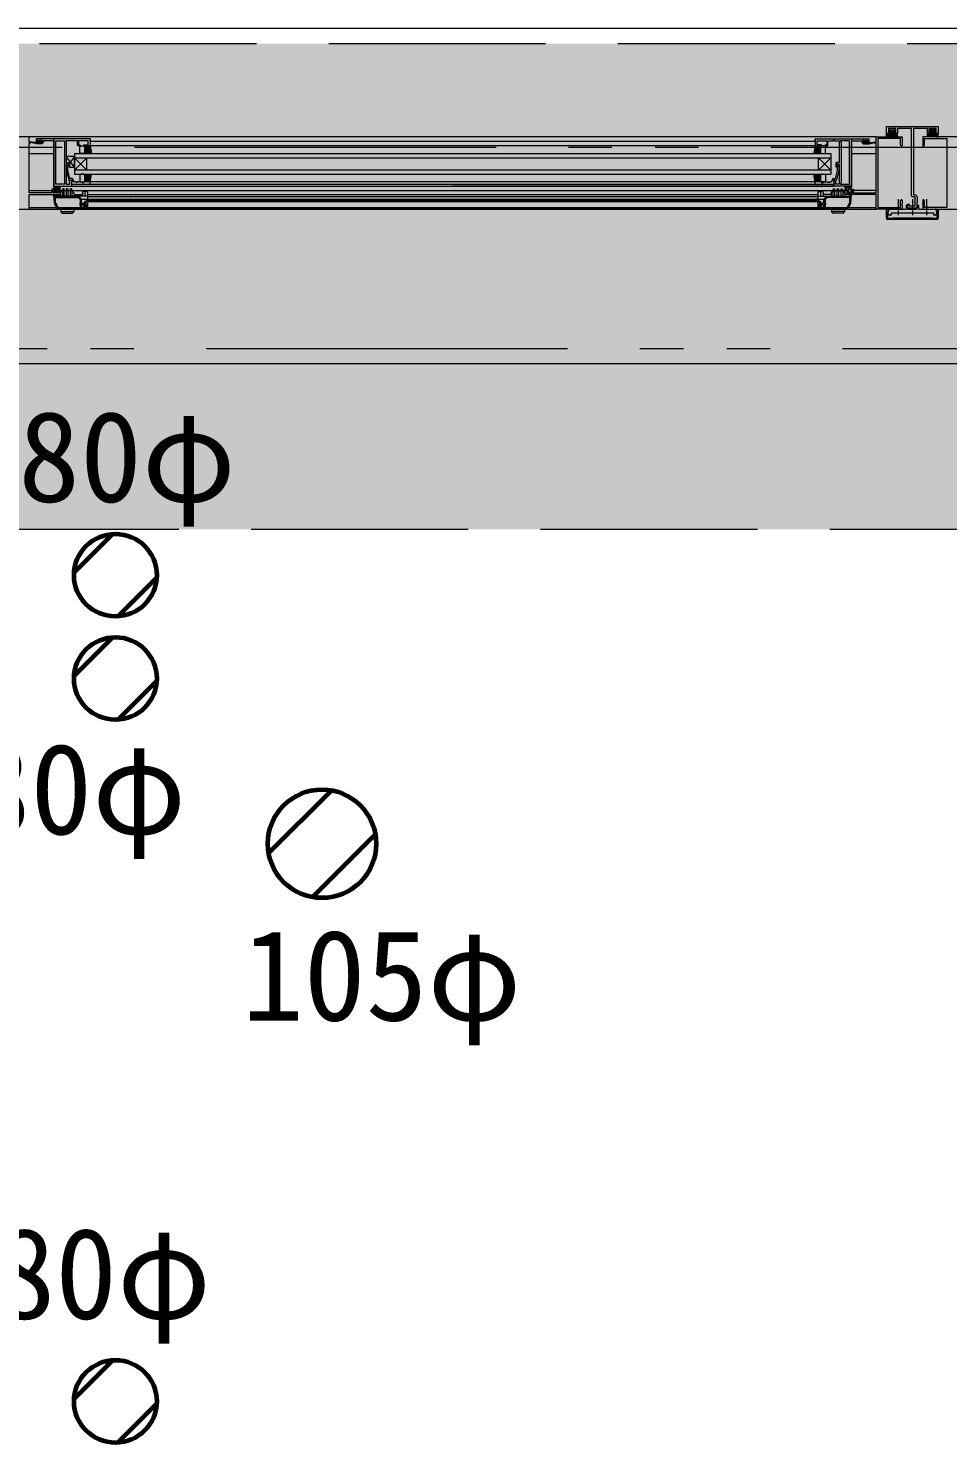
# Model space of a CAD drawing. Units: millimetres at full size. Extents: x -22551 to 92397, y -19340 to 14894.
# Drawn here: x 7461 to 8351, y 5760 to 7129 of the extents above; entities that cross this region are included whole.
import ezdxf
from ezdxf.enums import TextEntityAlignment as Align

# ---------------------------------------------------------------- set-up
doc = ezdxf.new("R2010")
doc.units = ezdxf.units.MM
doc.header["$LTSCALE"] = 70
doc.linetypes.add('DASHED3', pattern=[4, 3, -1])
doc.linetypes.add('DOUBLE_CHAIN1', pattern=[8.8, 5, -1, 0.6, -0.6, 0.6, -1])
for name, color, linetype, lineweight in [('1-2_階なし_梁', 9, 'DASHED3', 15), ('1-3_スリーブ', 1, 'Continuous', 60), ('2-0_通芯', 7, 'Continuous', 15)]:
    doc.layers.add(name, color=color, linetype=linetype, lineweight=lineweight)
doc.styles.add('ＭＳ ゴシック', font='')
doc.styles.get('ＭＳ ゴシック').set_extended_font_data('MS Gothic')

# ---------------------------------------------------------------- blocks, each defined once
blk = doc.blocks.new('グループ部品-125')
at = {"layer": '2-0_通芯'}
for p, q in [((8291.61, 7034.3), (8341.61, 7034.3)), ((8291.61, 7027.8), (8291.61, 7034.3)), ((8291.61, 7027.3), (8295.36, 7027.3)), ((8291.61, 7025.17), (8294.05, 7027.3)), ((8291.61, 7026.28), (8292.63, 7027.3)), ((8294.61, 7027.3), (8292.11, 7027.3)), ((8292.16, 7024.25), (8299.26, 7031.1)), ((8293.57, 7024.25), (8300.3, 7030.72)), ((8293.61, 7032.37), (8293.61, 7028.3)), ((8300.61, 7032.37), (8293.61, 7032.37)), ((8293.61, 7028.3), (8295.11, 7028.3)), ((8293.81, 7029.89), (8295.02, 7031.1)), ((8293.81, 7029.2), (8293.81, 7030.6)), ((8294.09, 7028.75), (8296.43, 7031.1)), ((8294.31, 7031.1), (8299.81, 7031.1)), ((8295.36, 7028.7), (8294.31, 7028.7)), ((8295.11, 7028.3), (8295.11, 7027.8)), ((8295.17, 7024.43), (8298.76, 7027.77)), ((8295.36, 7028.61), (8297.85, 7031.1)), ((8295.36, 7027.3), (8295.36, 7028.7)), ((8296.7, 7024.55), (8299.7, 7027.3)), ((8298.08, 7024.52), (8301.12, 7027.3)), ((8302.06, 7027.3), (8298.76, 7027.3)), ((8299.11, 7028.3), (8300.61, 7028.3)), ((8299.11, 7027.8), (8299.11, 7028.3)), ((8299.36, 7024.37), (8302.06, 7026.83)), ((8301.61, 7027.3), (8299.61, 7027.3)), ((8299.69, 7028.7), (8300.31, 7029.32)), ((8300.31, 7029.2), (8300.31, 7030.6)), ((8300.61, 7028.3), (8300.61, 7032.37)), ((8302.06, 7024.25), (8302.06, 7027.3)), ((8302.11, 7032.37), (8302.11, 7027.8)), ((8315.65, 7032.37), (8302.11, 7032.37)), ((8315.65, 6967.1), (8315.65, 7032.37)), ((8317.58, 7032.37), (8317.58, 6968.03)), ((8331.11, 7032.37), (8317.58, 7032.37)), ((8331.11, 7027.8), (8331.11, 7032.37)), ((8331.16, 7027.3), (8334.46, 7027.3)), ((8331.16, 7025.56), (8333.15, 7027.3)), ((8331.16, 7026.73), (8331.73, 7027.3)), ((8331.26, 7024.25), (8338.36, 7031.1)), ((8333.61, 7027.3), (8331.61, 7027.3)), ((8332.61, 7032.37), (8332.61, 7028.3)), ((8339.61, 7032.37), (8332.61, 7032.37)), ((8332.61, 7028.3), (8334.11, 7028.3)), ((8332.67, 7024.25), (8339.4, 7030.72)), ((8332.91, 7029.89), (8334.12, 7031.1)), ((8332.91, 7029.2), (8332.91, 7030.6)), ((8333.19, 7028.75), (8335.53, 7031.1)), ((8338.91, 7031.1), (8333.41, 7031.1)), ((8334.11, 7028.3), (8334.11, 7027.8)), ((8334.27, 7024.43), (8337.86, 7027.77)), ((8334.46, 7028.61), (8336.95, 7031.1)), ((8335.8, 7024.55), (8338.8, 7027.3)), ((8337.18, 7024.52), (8340.22, 7027.3)), ((8341.61, 7027.3), (8337.86, 7027.3)), ((8338.11, 7028.3), (8339.61, 7028.3)), ((8338.11, 7027.8), (8338.11, 7028.3)), ((8338.46, 7024.37), (8341.61, 7027.24)), ((8341.11, 7027.3), (8338.61, 7027.3)), ((8338.79, 7028.7), (8339.41, 7029.32)), ((8339.41, 7029.2), (8339.41, 7030.6)), ((8339.61, 7028.3), (8339.61, 7032.37)), ((8341.61, 7034.3), (8341.61, 7027.8)), ((8281.61, 7024.3), (7437.11, 7024.3)), ((7461.61, 7018.8), (7461.61, 7024.3)), ((7462.61, 7018.8), (7461.61, 7018.8)), ((7461.61, 7017.8), (7462.61, 7017.8)), ((7461.61, 6970.03), (7461.61, 7017.8)), ((7468.61, 7017.5), (7461.85, 7018.91)), ((7467.5, 7018.67), (7461.96, 7019.5)), ((7462.61, 7017.8), (7462.61, 7018.8)), ((7468.61, 7018.5), (7468.53, 7018.51)), ((7520.61, 7022.3), (7468.61, 7022.3)), ((7468.61, 7019), (7468.61, 7022.3)), ((7468.61, 7017.5), (7468.61, 7018.5)), ((7470.81, 7018.5), (7468.61, 7018.5)), ((7468.67, 7017.5), (7468.61, 7017.55)), ((7474.31, 7017.5), (7468.61, 7017.5)), ((7470.01, 7017.5), (7469.01, 7018.5)), ((7469.41, 7020.8), (7469.41, 7019.3)), ((7474.61, 7020.8), (7469.41, 7020.8)), ((7469.41, 7019.3), (7470.51, 7019.3)), ((7470.3, 7020.61), (7469.8, 7020.11)), ((7470.54, 7019.67), (7469.95, 7020.26)), ((7470.01, 7019.6), (7470.35, 7019.6)), ((7471.36, 7017.5), (7470.36, 7018.5)), ((7471.11, 7020.7), (7470.51, 7020.7)), ((7470.51, 7019.3), (7470.51, 7018.5)), ((7470.81, 7019.14), (7470.81, 7018.5)), ((7474.05, 7017.5), (7470.85, 7020.7)), ((7472.71, 7017.5), (7470.88, 7019.33)), ((7473.31, 7020.5), (7471.31, 7020.5)), ((7473.3, 7019.6), (7472.4, 7020.5)), ((7473.21, 7019.6), (7474.01, 7019.6)), ((7473.21, 7018.5), (7473.21, 7019.6)), ((7474.91, 7018.5), (7473.21, 7018.5)), ((7474.01, 7020.7), (7473.51, 7020.7)), ((7473.51, 7019.3), (7474.61, 7019.3)), ((7473.51, 7018.5), (7473.51, 7019.3)), ((7474.31, 7019.94), (7473.55, 7020.7)), ((7474.31, 7019.9), (7474.31, 7020.4)), ((7474.59, 7018.31), (7474.42, 7018.48)), ((7474.61, 7019.3), (7474.61, 7020.8)), ((7474.61, 7017.8), (7474.61, 7018.2)), ((7475.41, 7020.37), (7475.41, 7019)), ((7485.61, 7020.37), (7475.41, 7020.37)), ((7485.61, 7022.3), (7485.61, 6976.3)), ((7485.61, 6976.3), (7485.61, 7020.37)), ((7487.54, 7020.37), (7496.11, 7020.37)), ((7487.54, 6978.23), (7487.54, 7020.37)), ((7496.11, 7019.3), (7495.68, 7018.87)), ((7495.68, 7018.87), (7495.68, 6979.73)), ((7496.11, 7020.37), (7496.11, 7019.3)), ((7497.61, 7020.37), (7497.61, 6999.2)), ((7501.65, 7020.37), (7497.61, 7020.37)), ((7502.65, 7020.37), (7502.57, 7020.37)), ((7508.41, 7020.37), (7503.57, 7020.37)), ((7508.41, 7016), (7508.41, 7020.37)), ((7510.61, 7015.5), (7508.91, 7015.5)), ((7509.41, 7020.37), (7509.41, 7016.5)), ((7518.68, 7020.37), (7509.41, 7020.37)), ((7509.41, 7016.5), (7510.61, 7016.5)), ((7510.61, 7016.5), (7510.61, 7015.5)), ((7510.61, 7009), (7510.61, 7014.5)), ((7511.61, 7015.5), (7514.61, 7015.5)), ((7514.61, 7016.5), (7518.68, 7016.5)), ((7514.61, 7015.5), (7514.61, 7016.5)), ((7520.61, 7015.5), (7514.61, 7015.5)), ((7515.61, 7008), (7515.61, 7015.5)), ((7515.61, 7011.38), (7519.73, 7015.5)), ((7515.61, 7012.8), (7518.31, 7015.5)), ((7515.61, 7014.21), (7516.9, 7015.5)), ((7515.61, 7009.97), (7520.7, 7015.06)), ((7515.61, 7014.5), (7515.61, 7009)), ((7515.61, 7014.31), (7521.92, 7008)), ((7515.61, 7008.56), (7520.93, 7013.88)), ((7515.61, 7012.9), (7520.51, 7008)), ((7515.84, 7015.5), (7521.8, 7009.53)), ((7516.47, 7008), (7521.17, 7012.7)), ((7517.25, 7015.5), (7521.45, 7011.3)), ((7518.67, 7015.5), (7521.1, 7013.07)), ((7518.68, 7016.5), (7518.68, 7020.37)), ((7520.08, 7015.5), (7520.74, 7014.84)), ((7871.61, 7015.5), (7520.11, 7015.5)), ((7520.61, 7020.1), (7520.61, 7022.3)), ((7520.61, 7022.3), (7520.61, 7016)), ((7520.61, 7020.1), (7871.61, 7020.1)), ((7520.61, 7015.5), (7522.11, 7008)), ((7871.61, 7020.1), (8222.61, 7020.1)), ((8223.11, 7015.5), (7871.61, 7015.5)), ((8222.61, 7015.5), (8221.11, 7008)), ((8227.61, 7014.31), (8221.3, 7008)), ((8227.38, 7015.5), (8221.42, 7009.53)), ((8225.97, 7015.5), (8221.77, 7011.3)), ((8226.75, 7008), (8222.05, 7012.7)), ((8224.55, 7015.5), (8222.12, 7013.07)), ((8227.61, 7008.56), (8222.29, 7013.88)), ((8223.14, 7015.5), (8222.48, 7014.84)), ((8227.61, 7009.97), (8222.52, 7015.06)), ((8222.61, 7022.3), (8274.61, 7022.3)), ((8222.61, 7020.1), (8222.61, 7022.3)), ((8222.61, 7022.3), (8222.61, 7016)), ((8222.61, 7015.5), (8228.61, 7015.5)), ((8227.61, 7012.9), (8222.71, 7008)), ((8227.61, 7011.38), (8223.5, 7015.5)), ((8224.54, 7020.37), (8233.81, 7020.37)), ((8224.54, 7016.5), (8224.54, 7020.37)), ((8228.61, 7016.5), (8224.54, 7016.5)), ((8227.61, 7012.8), (8224.91, 7015.5)), ((8227.61, 7014.21), (8226.32, 7015.5)), ((8227.61, 7008), (8227.61, 7015.5)), ((8227.61, 7014.5), (8227.61, 7009)), ((8228.61, 7015.5), (8228.61, 7016.5)), ((8231.61, 7015.5), (8228.61, 7015.5)), ((8232.61, 7016.5), (8232.61, 7015.5)), ((8233.81, 7016.5), (8232.61, 7016.5)), ((8232.61, 7015.5), (8234.31, 7015.5)), ((8232.61, 7009), (8232.61, 7014.5)), ((8233.81, 7020.37), (8233.81, 7016.5)), ((8234.81, 7020.37), (8239.65, 7020.37)), ((8234.81, 7016), (8234.81, 7020.37)), ((8240.57, 7020.37), (8240.65, 7020.37)), ((8241.57, 7020.37), (8245.61, 7020.37)), ((8245.61, 7020.37), (8245.61, 6999.2)), ((8247.11, 7020.37), (8247.11, 7019.3)), ((8255.68, 7020.37), (8247.11, 7020.37)), ((8247.11, 7019.3), (8247.54, 7018.87)), ((8247.54, 7018.87), (8247.54, 6979.73)), ((8255.68, 6978.23), (8255.68, 7020.37)), ((8257.61, 7022.3), (8257.61, 6976.3)), ((8257.61, 7020.37), (8267.81, 7020.37)), ((8257.61, 6976.3), (8257.61, 7020.37)), ((8267.81, 7020.37), (8267.81, 7019)), ((8268.31, 7018.5), (8270.01, 7018.5)), ((8268.61, 7020.8), (8273.81, 7020.8)), ((8268.61, 7019.3), (8268.61, 7020.8)), ((8269.71, 7019.3), (8268.61, 7019.3)), ((8268.61, 7017.8), (8268.61, 7018.2)), ((8268.63, 7018.31), (8268.8, 7018.48)), ((8268.91, 7019.94), (8269.67, 7020.7)), ((8268.91, 7019.9), (8268.91, 7020.4)), ((8268.91, 7017.5), (8274.61, 7017.5)), ((8269.17, 7017.5), (8272.37, 7020.7)), ((8269.21, 7020.7), (8269.71, 7020.7)), ((8270.01, 7019.6), (8269.21, 7019.6)), ((8269.71, 7018.5), (8269.71, 7019.3)), ((8269.91, 7020.5), (8271.91, 7020.5)), ((8269.92, 7019.6), (8270.82, 7020.5)), ((8270.01, 7018.5), (8270.01, 7019.6)), ((8270.51, 7017.5), (8272.34, 7019.33)), ((8271.86, 7017.5), (8272.86, 7018.5)), ((8272.11, 7020.7), (8272.71, 7020.7)), ((8272.41, 7019.14), (8272.41, 7018.5)), ((8272.41, 7018.5), (8274.61, 7018.5)), ((8272.68, 7019.67), (8273.27, 7020.26)), ((8272.71, 7019.3), (8272.71, 7018.5)), ((8273.81, 7019.3), (8272.71, 7019.3)), ((8273.21, 7019.6), (8272.87, 7019.6)), ((8272.92, 7020.61), (8273.42, 7020.11)), ((8273.21, 7017.5), (8274.21, 7018.5)), ((8273.81, 7020.8), (8273.81, 7019.3)), ((8274.56, 7017.5), (8274.61, 7017.55)), ((8274.61, 7019), (8274.61, 7022.3)), ((8274.61, 7017.5), (8281.37, 7018.91)), ((8274.61, 7018.5), (8274.7, 7018.51)), ((8274.61, 7017.5), (8274.61, 7018.5)), ((8275.72, 7018.67), (8281.26, 7019.5)), ((8280.61, 7018.8), (8281.61, 7018.8)), ((8280.61, 7017.8), (8280.61, 7018.8)), ((8281.61, 7017.8), (8280.61, 7017.8)), ((8281.61, 7024.3), (8306.11, 7024.3)), ((8281.61, 7018.8), (8281.61, 7024.3)), ((8281.61, 6970.03), (8281.61, 7017.8)), ((8283.24, 7022.67), (8283.24, 6955.93)), ((8304.98, 7022.67), (8283.24, 7022.67)), ((8300.06, 7024.25), (8302.06, 7024.25)), ((8300.65, 7024.25), (8302.06, 7025.41)), ((8304.98, 7016.39), (8304.98, 7022.67)), ((8305.61, 7015.3), (8304.98, 7016.39)), ((8306.11, 7015.3), (8305.61, 7015.3)), ((8306.61, 7023.8), (8306.61, 7015.8)), ((8326.61, 7023.8), (8326.61, 7015.8)), ((9171.61, 7024.3), (8327.11, 7024.3)), ((8327.11, 7015.3), (8327.61, 7015.3)), ((8327.61, 7015.3), (8328.24, 7016.39)), ((8328.24, 7022.67), (8349.98, 7022.67)), ((8328.24, 7016.39), (8328.24, 7022.67)), ((8339.75, 7024.25), (8341.61, 7025.78)), ((8349.98, 7022.67), (8349.98, 6955.93)), ((7461.61, 7008.1), (7485.61, 7008.1)), ((7505.61, 6994.7), (7497.61, 7005.2)), ((7497.61, 7005.2), (7497.61, 6999.2)), ((7505.61, 7005.2), (7497.61, 7005.2)), ((7497.61, 6999.2), (7500.61, 6999.2)), ((7497.61, 6999.2), (7500.11, 6999.2)), ((7505.61, 7005.2), (7500.61, 6998.64)), ((7500.61, 6999.2), (7500.61, 6994.7)), ((7500.61, 6998.7), (7500.61, 6995)), ((7505.61, 7008), (7505.61, 6988)), ((7505.61, 7008), (8237.61, 7008)), ((7505.61, 6994.7), (7505.61, 7005.2)), ((7505.61, 7004), (8237.61, 7004)), ((7517.61, 6992), (7505.61, 7004)), ((7517.61, 7004), (7505.61, 6992)), ((7514.61, 7008), (7511.61, 7008)), ((7515.61, 7011.48), (7519.1, 7008)), ((7515.61, 7010.07), (7517.68, 7008)), ((7515.61, 7008.66), (7516.27, 7008)), ((7517.61, 6992), (7517.61, 7004)), ((7517.88, 7008), (7521.41, 7011.52)), ((7519.3, 7008), (7521.64, 7010.34)), ((7520.71, 7008), (7521.88, 7009.17)), ((8222.51, 7008), (8221.34, 7009.17)), ((8223.92, 7008), (8221.58, 7010.34)), ((8225.34, 7008), (8221.82, 7011.52)), ((8227.61, 7011.48), (8224.13, 7008)), ((8227.61, 7010.07), (8225.54, 7008)), ((8225.61, 6992), (8237.61, 7004)), ((8225.61, 7004), (8237.61, 6992)), ((8225.61, 6992), (8225.61, 7004)), ((8227.61, 7008.66), (8226.95, 7008)), ((8228.61, 7008), (8231.61, 7008)), ((8237.61, 7008), (8237.61, 6988)), ((8242.61, 6998.7), (8242.61, 6995)), ((8245.61, 6999.2), (8243.11, 6999.2)), ((8257.61, 7008.1), (8281.61, 7008.1)), ((7497.61, 6998.2), (7497.61, 6978.23)), ((7499.61, 6998.2), (7497.61, 6998.2)), ((7498.59, 6996.12), (7497.81, 6995.35)), ((7497.81, 6995.35), (7497.81, 6991.4)), ((7497.81, 6991.4), (7500.42, 6981.67)), ((7499.01, 6994.85), (7499.43, 6995.28)), ((7499.01, 6991.56), (7499.01, 6994.85)), ((7501.09, 6983.8), (7499.01, 6991.56)), ((7499.61, 6995), (7499.61, 6998.2)), ((7500.61, 6995), (7499.61, 6995)), ((7500.61, 6994.7), (7505.61, 6994.7)), ((8237.61, 6992), (7505.61, 6992)), ((7505.61, 6988), (8237.61, 6988)), ((7510.61, 6987), (7510.61, 6981.5)), ((7514.61, 6988), (7511.61, 6988)), ((7515.61, 6981.69), (7521.92, 6988)), ((7515.61, 6983.1), (7520.51, 6988)), ((7515.61, 6988), (7515.61, 6980.5)), ((7515.61, 6984.51), (7519.1, 6988)), ((7515.61, 6985.93), (7517.68, 6988)), ((7515.61, 6987.34), (7516.27, 6988)), ((7515.61, 6987.44), (7520.93, 6982.12)), ((7515.61, 6981.5), (7515.61, 6987)), ((7515.61, 6986.03), (7520.7, 6980.94)), ((7515.84, 6980.5), (7521.8, 6986.46)), ((7516.47, 6988), (7521.17, 6983.3)), ((7517.88, 6988), (7521.41, 6984.48)), ((7519.3, 6988), (7521.64, 6985.65)), ((7520.61, 6980.5), (7522.11, 6988)), ((7520.71, 6988), (7521.88, 6986.83)), ((8222.61, 6980.5), (8221.11, 6988)), ((8227.61, 6981.69), (8221.3, 6988)), ((8222.51, 6988), (8221.34, 6986.83)), ((8227.38, 6980.5), (8221.42, 6986.46)), ((8223.92, 6988), (8221.58, 6985.65)), ((8225.34, 6988), (8221.82, 6984.48)), ((8226.75, 6988), (8222.05, 6983.3)), ((8227.61, 6987.44), (8222.29, 6982.12)), ((8227.61, 6986.03), (8222.52, 6980.94)), ((8227.61, 6983.1), (8222.71, 6988)), ((8227.61, 6984.51), (8224.13, 6988)), ((8227.61, 6985.93), (8225.54, 6988)), ((8227.61, 6987.34), (8226.95, 6988)), ((8227.61, 6988), (8227.61, 6980.5)), ((8227.61, 6981.5), (8227.61, 6987)), ((8228.61, 6988), (8231.61, 6988)), ((8232.61, 6987), (8232.61, 6981.5)), ((8242.13, 6983.8), (8244.21, 6991.56)), ((8242.61, 6995), (8243.61, 6995)), ((8245.41, 6991.4), (8242.8, 6981.67)), ((8243.61, 6998.2), (8245.61, 6998.2)), ((8243.61, 6995), (8243.61, 6998.2)), ((8244.21, 6994.85), (8243.79, 6995.28)), ((8244.21, 6991.56), (8244.21, 6994.85)), ((8244.63, 6996.12), (8245.41, 6995.35)), ((8245.41, 6995.35), (8245.41, 6991.4)), ((8245.61, 6998.2), (8245.61, 6978.23)), ((7461.61, 6972.3), (7485.81, 6972.3)), ((7483.51, 6971.8), (7483.51, 6970.03)), ((7483.71, 6973.2), (7483.71, 6972.6)), ((7491.61, 6973.5), (7484.01, 6973.5)), ((7484.01, 6972.3), (7485.21, 6973.5)), ((7484.71, 6971.5), (7485.81, 6971.5)), ((7484.71, 6970.03), (7484.71, 6971.5)), ((7484.81, 6972.5), (7486.11, 6972.5)), ((7484.91, 6970.51), (7485.5, 6971.1)), ((7486.11, 6971.1), (7485.21, 6971.1)), ((7485.55, 6972.5), (7486.55, 6973.5)), ((7485.61, 6976.3), (7502.61, 6976.3)), ((7485.61, 6976.3), (7871.61, 6976.3)), ((7485.81, 6971.5), (7485.81, 6972.3)), ((7485.88, 6975.1), (7489.84, 6975.1)), ((7485.95, 6970.2), (7489.25, 6973.5)), ((7486.11, 6971.71), (7487.9, 6973.5)), ((7486.11, 6972.5), (7486.11, 6971.1)), ((7486.71, 6973.5), (7486.81, 6974.64)), ((7487.29, 6970.2), (7488.27, 6971.18)), ((7496.11, 6978.23), (7487.54, 6978.23)), ((7487.91, 6973.5), (7487.81, 6974.64)), ((7488.44, 6970), (7489.49, 6971.04)), ((7488.51, 6972.5), (7490.51, 6972.5)), ((7488.51, 6971.56), (7488.51, 6972.5)), ((7488.81, 6972.3), (8251.61, 6972.3)), ((7488.81, 6972.3), (7488.81, 6971.5)), ((7488.81, 6971.5), (7489.98, 6971.5)), ((7489.31, 6971.1), (7488.97, 6971.1)), ((7489.59, 6972.5), (7490.59, 6973.5)), ((7489.98, 6971.5), (7489.98, 6970.03)), ((7490.41, 6974.68), (7490.41, 6973.5)), ((7490.74, 6972.3), (7491.61, 6973.17)), ((7491.61, 6972.6), (7491.61, 6975.28)), ((7491.61, 6968.4), (7491.61, 6972.3)), ((7492.11, 6969.57), (7494.61, 6973.9)), ((7494.01, 6972.86), (7494.01, 6966.6)), ((7495.51, 6973.9), (7494.61, 6973.9)), ((7495.51, 6966.9), (7495.51, 6973.9)), ((7497.81, 6971.8), (7495.51, 6971.8)), ((7495.68, 6979.73), (7496.11, 6979.3)), ((7496.11, 6979.3), (7496.11, 6978.23)), ((7497.61, 6978.23), (7501.11, 6978.23)), ((7497.81, 6966.9), (7497.81, 6973.9)), ((7499.41, 6973.9), (7497.81, 6973.9)), ((7499.41, 6966.9), (7499.41, 6973.9)), ((7501.71, 6971.8), (7499.41, 6971.8)), ((7500.68, 6980.54), (7501.81, 6982.5)), ((7500.68, 6979.73), (7500.68, 6980.54)), ((7501.11, 6979.3), (7500.68, 6979.73)), ((7500.9, 6981.3), (7501.12, 6981.3)), ((7502.91, 6983.8), (7501.09, 6983.8)), ((7501.11, 6978.23), (7501.11, 6979.3)), ((7501.71, 6966.9), (7501.71, 6973.9)), ((7502.61, 6973.9), (7501.71, 6973.9)), ((7501.81, 6982.5), (7503.11, 6982.5)), ((7502.31, 6976.3), (7871.61, 6976.3)), ((7502.61, 6982.5), (7502.61, 6976.3)), ((7502.61, 6978.5), (8240.61, 6978.5)), ((7505.11, 6969.57), (7502.61, 6973.9)), ((7503.11, 6982.5), (7503.11, 6980.7)), ((7503.21, 6966.6), (7503.21, 6972.86)), ((7504.41, 6981.5), (7504.41, 6982.3)), ((7506.65, 6980.5), (7505.41, 6980.5)), ((7507.65, 6980.5), (7507.57, 6980.5)), ((7507.84, 6980.38), (7507.65, 6980.5)), ((7511.69, 6980.5), (7508.57, 6980.5)), ((7511.61, 6980.5), (7514.61, 6980.5)), ((7513.61, 6979.8), (7511.69, 6980.5)), ((7514.61, 6979.8), (7513.61, 6979.8)), ((7517.11, 6971.4), (7514.11, 6971.4)), ((7514.61, 6980.5), (7514.61, 6979.8)), ((8228.61, 6980.5), (7514.61, 6980.5)), ((7515.61, 6984.61), (7519.73, 6980.5)), ((7515.61, 6983.2), (7518.31, 6980.5)), ((7515.61, 6981.79), (7516.9, 6980.5)), ((7515.61, 6971.4), (7515.61, 6966.6)), ((7517.25, 6980.5), (7521.45, 6984.7)), ((7518.67, 6980.5), (7521.1, 6982.93)), ((7520.08, 6980.5), (7520.74, 6981.16)), ((7520.61, 6978.5), (7520.61, 6980)), ((7871.61, 6976.3), (8240.91, 6976.3)), ((8257.61, 6976.3), (7871.61, 6976.3)), ((8225.97, 6980.5), (8221.77, 6984.7)), ((8224.55, 6980.5), (8222.12, 6982.93)), ((8223.14, 6980.5), (8222.48, 6981.16)), ((8222.61, 6978.5), (8222.61, 6980)), ((8227.61, 6984.61), (8223.5, 6980.5)), ((8227.61, 6983.2), (8224.91, 6980.5)), ((8226.11, 6971.4), (8229.11, 6971.4)), ((8227.61, 6981.79), (8226.32, 6980.5)), ((8227.61, 6971.4), (8227.61, 6966.6)), ((8228.61, 6980.5), (8228.61, 6979.8)), ((8231.61, 6980.5), (8228.61, 6980.5)), ((8228.61, 6979.8), (8229.61, 6979.8)), ((8229.61, 6979.8), (8231.53, 6980.5)), ((8231.53, 6980.5), (8234.65, 6980.5)), ((8235.39, 6980.38), (8235.57, 6980.5)), ((8235.57, 6980.5), (8235.65, 6980.5)), ((8236.57, 6980.5), (8237.81, 6980.5)), ((8238.11, 6969.57), (8240.61, 6973.9)), ((8238.81, 6981.5), (8238.81, 6982.3)), ((8240.01, 6966.6), (8240.01, 6972.86)), ((8241.41, 6982.5), (8240.11, 6982.5)), ((8240.11, 6982.5), (8240.11, 6980.7)), ((8240.31, 6983.8), (8242.13, 6983.8)), ((8240.61, 6982.5), (8240.61, 6976.3)), ((8257.61, 6976.3), (8240.61, 6976.3)), ((8240.61, 6973.9), (8241.51, 6973.9)), ((8242.54, 6980.54), (8241.41, 6982.5)), ((8241.51, 6966.9), (8241.51, 6973.9)), ((8241.51, 6971.8), (8243.81, 6971.8)), ((8242.32, 6981.3), (8242.1, 6981.3)), ((8242.11, 6979.3), (8242.54, 6979.73)), ((8242.11, 6978.23), (8242.11, 6979.3)), ((8245.61, 6978.23), (8242.11, 6978.23)), ((8242.54, 6979.73), (8242.54, 6980.54)), ((8243.81, 6966.9), (8243.81, 6973.9)), ((8243.81, 6973.9), (8245.41, 6973.9)), ((8245.41, 6966.9), (8245.41, 6973.9)), ((8245.41, 6971.8), (8247.71, 6971.8)), ((8247.54, 6979.73), (8247.11, 6979.3)), ((8247.11, 6979.3), (8247.11, 6978.23)), ((8247.11, 6978.23), (8255.68, 6978.23)), ((8247.71, 6966.9), (8247.71, 6973.9)), ((8247.71, 6973.9), (8248.61, 6973.9)), ((8251.11, 6969.57), (8248.61, 6973.9)), ((8249.21, 6972.86), (8249.21, 6966.6)), ((8251.61, 6972.6), (8251.61, 6975.28)), ((8251.61, 6973.5), (8259.21, 6973.5)), ((8254.41, 6972.3), (8251.61, 6972.3)), ((8251.61, 6968.4), (8251.61, 6972.3)), ((8254.71, 6972.5), (8252.71, 6972.5)), ((8252.81, 6974.68), (8252.81, 6973.5)), ((8253.24, 6971.5), (8253.24, 6970.03)), ((8254.41, 6971.5), (8253.24, 6971.5)), ((8257.34, 6975.1), (8253.38, 6975.1)), ((8253.91, 6971.1), (8254.25, 6971.1)), ((8254.41, 6972.3), (8254.41, 6971.5)), ((8254.71, 6971.56), (8254.71, 6972.5)), ((8255.31, 6973.5), (8255.41, 6974.64)), ((8256.51, 6973.5), (8256.41, 6974.64)), ((8257.11, 6972.5), (8257.11, 6971.1)), ((8258.41, 6972.5), (8257.11, 6972.5)), ((8257.11, 6971.1), (8258.01, 6971.1)), ((8281.61, 6972.3), (8257.41, 6972.3)), ((8257.41, 6971.5), (8257.41, 6972.3)), ((8258.51, 6971.5), (8257.41, 6971.5)), ((8258.51, 6970.03), (8258.51, 6971.5)), ((8259.51, 6973.2), (8259.51, 6972.6)), ((8259.71, 6971.8), (8259.71, 6970.03)), ((7483.51, 6970.03), (7461.61, 6970.03)), ((7461.61, 6968.4), (7492.11, 6968.4)), ((7461.61, 6954.3), (7461.61, 6968.4)), ((7489.98, 6970.03), (7484.71, 6970.03)), ((7484.91, 6970.8), (7484.91, 6970.3)), ((7485.21, 6970), (7485.71, 6970)), ((7486.04, 6960.18), (7485.61, 6968.4)), ((7485.75, 6970), (7485.91, 6970.16)), ((7485.91, 6970.2), (7488.01, 6970.2)), ((7489.02, 6954.8), (7486.17, 6959.73)), ((7487.11, 6966.48), (7487.11, 6968.4)), ((7518.11, 6966.6), (7487.11, 6966.6)), ((7488.21, 6970), (7488.81, 6970)), ((7489.02, 6970.09), (7489.52, 6970.59)), ((7490.91, 6966.4), (7490.91, 6966.6)), ((7492.11, 6969.57), (7492.11, 6966.6)), ((7497.81, 6966.9), (7495.51, 6966.9)), ((7499.41, 6966.9), (7501.71, 6966.9)), ((7505.11, 6969.57), (7505.11, 6966.6)), ((7505.11, 6968.4), (7513.11, 6968.4)), ((7510.71, 6959.62), (7510.71, 6958.67)), ((7512.01, 6958.6), (7512.01, 6955.6)), ((7512.14, 6959.81), (7514.86, 6959.81)), ((7512.21, 6964), (8231.01, 6964)), ((7512.21, 6955.6), (7512.21, 6958.6)), ((7513.11, 6970.4), (7513.11, 6966.6)), ((7515.31, 6959.07), (7515.06, 6959.01)), ((7515.17, 6958.14), (7515.6, 6958.57)), ((7516.33, 6959.81), (7516.91, 6958.4)), ((8225.61, 6962.1), (7517.61, 6962.1)), ((8225.51, 6961.1), (7517.71, 6961.1)), ((7518.11, 6970.4), (7518.11, 6954.3)), ((7518.11, 6968.4), (8225.11, 6968.4)), ((7518.11, 6966.4), (8225.11, 6966.4)), ((7520.67, 6963.36), (7520.87, 6963.36)), ((7523.67, 6962.6), (7523.87, 6962.6)), ((7526.67, 6963.36), (7526.87, 6963.36)), ((7529.67, 6962.6), (7529.87, 6962.6)), ((7532.67, 6963.36), (7532.87, 6963.36)), ((7535.67, 6962.6), (7535.87, 6962.6)), ((7538.67, 6963.36), (7538.87, 6963.36)), ((7541.67, 6962.6), (7541.87, 6962.6)), ((7544.67, 6963.36), (7544.87, 6963.36)), ((7547.67, 6962.6), (7547.87, 6962.6)), ((7550.67, 6963.36), (7550.87, 6963.36)), ((7553.67, 6962.6), (7553.87, 6962.6)), ((7556.67, 6963.36), (7556.87, 6963.36)), ((7559.67, 6962.6), (7559.87, 6962.6)), ((8184.67, 6963.36), (8184.87, 6963.36)), ((8187.67, 6962.6), (8187.87, 6962.6)), ((8190.67, 6963.36), (8190.87, 6963.36)), ((8193.67, 6962.6), (8193.87, 6962.6)), ((8199.67, 6962.6), (8199.87, 6962.6)), ((8202.67, 6963.36), (8202.87, 6963.36)), ((8205.67, 6962.6), (8205.87, 6962.6)), ((8208.67, 6963.36), (8208.87, 6963.36)), ((8211.67, 6962.6), (8211.87, 6962.6)), ((8214.67, 6963.36), (8214.87, 6963.36)), ((8217.67, 6962.6), (8217.87, 6962.6)), ((8220.67, 6963.36), (8220.87, 6963.36)), ((8223.67, 6962.6), (8223.87, 6962.6)), ((8225.11, 6970.4), (8225.11, 6954.3)), ((8225.11, 6966.6), (8256.11, 6966.6)), ((8226.89, 6959.81), (8226.31, 6958.4)), ((8226.31, 6958.4), (8226.31, 6955.4)), ((8228.05, 6958.14), (8227.62, 6958.57)), ((8227.91, 6959.07), (8228.16, 6959.01)), ((8231.08, 6959.81), (8228.36, 6959.81)), ((8230.11, 6970.4), (8230.11, 6966.6)), ((8238.11, 6968.4), (8230.11, 6968.4)), ((8231.01, 6955.6), (8231.01, 6958.6)), ((8232.51, 6959.62), (8232.51, 6958.67)), ((8238.11, 6969.57), (8238.11, 6966.6)), ((8243.81, 6966.9), (8241.51, 6966.9)), ((8245.41, 6966.9), (8247.71, 6966.9)), ((8251.11, 6969.57), (8251.11, 6966.6)), ((8281.61, 6968.4), (8251.11, 6968.4)), ((8252.31, 6966.4), (8252.31, 6966.6)), ((8253.24, 6970.03), (8258.51, 6970.03)), ((8254.2, 6970.09), (8253.7, 6970.59)), ((8254.2, 6954.8), (8257.05, 6959.73)), ((8255.01, 6970), (8254.41, 6970)), ((8257.31, 6970.2), (8255.21, 6970.2)), ((8256.11, 6966.48), (8256.11, 6968.4)), ((8257.18, 6960.18), (8257.61, 6968.4)), ((8258.01, 6970), (8257.51, 6970)), ((8258.31, 6970.8), (8258.31, 6970.3)), ((8259.71, 6970.03), (8281.61, 6970.03)), ((8281.61, 6954.3), (8281.61, 6968.4)), ((8302.81, 6963.82), (8302.81, 6956.18)), ((8304.98, 6962.21), (8305.61, 6963.3)), ((8304.98, 6955.93), (8304.98, 6962.21)), ((8305.61, 6963.3), (8306.11, 6963.3)), ((8306.61, 6962.8), (8306.61, 6959.76)), ((8306.61, 6958.84), (8306.61, 6958.76)), ((8306.61, 6957.84), (8306.61, 6954.8)), ((8310.81, 6954.6), (8310.81, 6957.8)), ((8311.31, 6958.3), (8311.41, 6958.3)), ((8311.91, 6957.8), (8311.91, 6954.6)), ((8312.11, 6959.1), (8313.61, 6959.1)), ((8312.11, 6955.5), (8312.11, 6959.1)), ((8313.61, 6959.1), (8313.61, 6957.5)), ((8313.61, 6957.5), (8319.18, 6957.5)), ((8316.61, 6963.82), (8316.61, 6956.18)), ((8319.18, 6966.1), (8316.65, 6966.1)), ((8317.58, 6968.03), (8319.11, 6968.03)), ((8319.02, 6964.85), (8319.18, 6965.04)), ((8319.02, 6964.35), (8319.02, 6964.85)), ((8319.18, 6964.16), (8319.02, 6964.35)), ((8319.02, 6961.05), (8319.18, 6961.24)), ((8319.02, 6960.55), (8319.02, 6961.05)), ((8319.18, 6960.36), (8319.02, 6960.55)), ((8319.18, 6965.04), (8319.18, 6966.1)), ((8319.18, 6961.24), (8319.18, 6964.16)), ((8319.18, 6957.5), (8319.18, 6960.36)), ((8321.11, 6960.96), (8320.99, 6960.77)), ((8320.99, 6960.77), (8320.99, 6960.22)), ((8320.99, 6960.22), (8321.11, 6960.04)), ((8321.11, 6959.96), (8320.99, 6959.77)), ((8320.99, 6959.77), (8320.99, 6959.22)), ((8320.99, 6959.22), (8321.11, 6959.04)), ((8321.11, 6966.03), (8321.11, 6960.96)), ((8321.11, 6960.04), (8321.11, 6959.96)), ((8321.11, 6959.04), (8321.11, 6955.5)), ((8321.31, 6954.6), (8321.31, 6957.8)), ((8321.81, 6958.3), (8321.91, 6958.3)), ((8322.41, 6957.8), (8322.41, 6954.6)), ((8326.61, 6962.8), (8326.61, 6959.76)), ((8326.61, 6958.84), (8326.61, 6958.76)), ((8326.61, 6957.84), (8326.61, 6954.8)), ((8327.61, 6963.3), (8327.11, 6963.3)), ((8328.24, 6962.21), (8327.61, 6963.3)), ((8328.24, 6955.93), (8328.24, 6962.21)), ((8330.41, 6963.82), (8330.41, 6956.18)), ((7406.61, 6954.3), (8281.61, 6954.3)), ((7461.61, 6955.93), (8281.61, 6955.93)), ((8253.23, 6954.5), (7489.99, 6954.5)), ((7505.11, 6954.1), (7492.11, 6954.1)), ((7492.11, 6954.1), (7492.23, 6951.89)), ((7492.24, 6951.8), (7504.98, 6951.8)), ((7493.16, 6950.51), (7492.28, 6951.73)), ((7493.57, 6950.3), (7503.66, 6950.3)), ((7494.01, 6954.3), (7494.01, 6954.1)), ((7494.51, 6954.1), (7494.51, 6954.3)), ((7502.71, 6954.1), (7502.71, 6954.3)), ((7503.21, 6954.1), (7503.21, 6954.3)), ((7504.06, 6950.51), (7504.94, 6951.73)), ((7505.11, 6954.1), (7504.99, 6951.89)), ((7515.81, 6955.6), (7512.01, 6955.6)), ((8238.11, 6954.1), (8251.11, 6954.1)), ((8238.11, 6954.1), (8238.23, 6951.89)), ((8250.98, 6951.8), (8238.24, 6951.8)), ((8239.16, 6950.51), (8238.28, 6951.73)), ((8249.66, 6950.3), (8239.57, 6950.3)), ((8240.01, 6954.1), (8240.01, 6954.3)), ((8240.51, 6954.1), (8240.51, 6954.3)), ((8248.71, 6954.1), (8248.71, 6954.3)), ((8249.21, 6954.3), (8249.21, 6954.1)), ((8250.06, 6950.51), (8250.94, 6951.73)), ((8251.11, 6954.1), (8250.99, 6951.89)), ((8306.11, 6954.3), (8281.61, 6954.3)), ((8283.24, 6955.93), (8304.98, 6955.93)), ((8340.61, 6944.3), (8292.61, 6944.3)), ((8293.89, 6948.5), (8292.84, 6951.39)), ((8293.06, 6952), (8293.26, 6952.11)), ((8293.41, 6952.37), (8293.41, 6953.3)), ((8295.41, 6948.3), (8294.18, 6948.3)), ((8294.41, 6954.3), (8310.51, 6954.3)), ((8295.91, 6950), (8295.91, 6948.8)), ((8302.14, 6950.3), (8296.21, 6950.3)), ((8302.81, 6955.18), (8302.81, 6953.98)), ((8302.81, 6952.98), (8302.81, 6948.42)), ((8315.94, 6950.3), (8303.48, 6950.3)), ((8312.21, 6954.3), (8321.01, 6954.3)), ((8315.94, 6955), (8312.61, 6955)), ((8316.13, 6955.14), (8315.94, 6955)), ((8316.61, 6955.18), (8316.61, 6953.98)), ((8316.61, 6952.98), (8316.61, 6948.42)), ((8317.28, 6955), (8317.09, 6955.14)), ((8320.61, 6955), (8317.28, 6955)), ((8329.74, 6950.3), (8317.28, 6950.3)), ((8322.71, 6954.3), (8338.81, 6954.3)), ((8327.11, 6954.3), (9171.61, 6954.3)), ((8349.98, 6955.93), (8328.24, 6955.93)), ((8330.41, 6955.18), (8330.41, 6953.98)), ((8330.41, 6952.98), (8330.41, 6948.42)), ((8337.01, 6950.3), (8331.08, 6950.3)), ((8337.31, 6948.8), (8337.31, 6950)), ((8339.04, 6948.3), (8337.81, 6948.3)), ((8340.38, 6951.39), (8339.33, 6948.5)), ((8339.81, 6953.3), (8339.81, 6952.37)), ((8339.96, 6952.11), (8340.16, 6952)), ((10101.11, 6804.3), (7422.11, 6804.3))]:
    blk.add_line(p, q, dxfattribs=at)
at = {"layer": '2-0_通芯', "linetype": 'DOUBLE_CHAIN1'}
for p, q in [((-21388.39, 7014.3), (23861.61, 7014.3)), ((-22551.09, 6819.3), (23861.61, 6819.3))]:
    blk.add_line(p, q, dxfattribs=at)
at = {"layer": '2-0_通芯'}
for points in [[(7431.61, 7129.3), (10091.61, 7129.3), (10091.61, 7114.3)], [(8294.06, 7024.25), (8291.61, 7024.25), (8291.61, 7027.3)], [(8298.76, 7027.3), (8298.76, 7028.7), (8299.81, 7028.7)], [(8333.16, 7024.25), (8331.16, 7024.25), (8331.16, 7027.3)], [(8334.46, 7027.3), (8334.46, 7028.7), (8333.41, 7028.7)], [(8337.86, 7027.3), (8337.86, 7028.7), (8338.91, 7028.7)], [(8339.16, 7024.25), (8341.61, 7024.25), (8341.61, 7027.3)], [(7489.12, 6955), (7486.11, 6960.22), (7486.11, 6968.4)], [(7487.01, 6968.4), (7487.01, 6966.4), (7509.51, 6966.4), (7512.01, 6963.9), (7512.01, 6959.77), (7511.56, 6959.23)], [(7489.64, 6955.9), (7487.01, 6960.46), (7487.01, 6965.5), (7509.14, 6965.5), (7511.11, 6963.53), (7511.11, 6960.1), (7510.71, 6959.62)], [(7510.91, 6958.33), (7510.91, 6955.4), (7490.51, 6955.4)], [(7512.21, 6960), (7512.21, 6964), (7509.61, 6966.6)], [(7511.91, 6958.9), (7511.71, 6958.9), (7511.71, 6959.3), (7512.14, 6959.81)], [(7514.81, 6959.3), (7514.81, 6959), (7515.61, 6959), (7515.61, 6956.1)], [(7515.81, 6955.6), (7515.81, 6957.8), (7515.31, 6957.8)], [(7516.91, 6958.4), (7516.91, 6955.4), (8226.31, 6955.4)], [(8231.21, 6958.6), (8231.21, 6955.6), (8227.41, 6955.6), (8227.41, 6957.8), (8227.91, 6957.8)], [(8228.41, 6959.3), (8228.41, 6959), (8227.61, 6959), (8227.61, 6956.1)], [(8231.01, 6960), (8231.01, 6964), (8233.61, 6966.6)], [(8231.31, 6958.9), (8231.51, 6958.9), (8231.51, 6959.3), (8231.08, 6959.81)], [(8256.21, 6968.4), (8256.21, 6966.4), (8233.71, 6966.4), (8231.21, 6963.9), (8231.21, 6959.77), (8231.66, 6959.23)], [(8253.58, 6955.9), (8256.21, 6960.46), (8256.21, 6965.5), (8234.08, 6965.5), (8232.11, 6963.53), (8232.11, 6960.1), (8232.51, 6959.62)], [(8232.31, 6958.33), (8232.31, 6955.4), (8252.71, 6955.4)], [(8254.1, 6955), (8257.11, 6960.22), (8257.11, 6968.4)], [(8291.61, 6945.3), (8291.61, 6953.8), (8292.41, 6953.8), (8293.52, 6951.88), (8292.61, 6951.35), (8292.61, 6945.3), (8297.61, 6945.3), (8297.61, 6945.7)], [(8297.61, 6945.7), (8335.61, 6945.7), (8335.61, 6945.3), (8340.61, 6945.3), (8340.61, 6951.35), (8339.7, 6951.88), (8340.81, 6953.8), (8341.61, 6953.8), (8341.61, 6945.3)]]:
    blk.add_lwpolyline(points, dxfattribs=at)
for centre, radius, start, end in [((8292.11, 7027.8), 0.5, 180, 270), ((8294.31, 7030.6), 0.5, 90, 180), ((8294.31, 7029.2), 0.5, 180, 270), ((8294.61, 7027.8), 0.5, 270, 0), ((8299.61, 7027.8), 0.5, 180, 270), ((8299.81, 7030.6), 0.5, 0, 90), ((8299.81, 7029.2), 0.5, 270, 0), ((8301.61, 7027.8), 0.5, 270, 0), ((8331.61, 7027.8), 0.5, 180, 270), ((8333.41, 7030.6), 0.5, 90, 180), ((8333.41, 7029.2), 0.5, 180, 270), ((8333.61, 7027.8), 0.5, 270, 0), ((8338.61, 7027.8), 0.5, 180, 270), ((8338.91, 7030.6), 0.5, 0, 90), ((8338.91, 7029.2), 0.5, 270, 0), ((8341.11, 7027.8), 0.5, 270, 0), ((7461.91, 7019.2), 0.3, 81.55064, 258.25019), ((7467.45, 7018.38), 0.3, 21.55064, 81.55064), ((7468.01, 7018.6), 0.3, 201.55064, 320.80246), ((7468.48, 7018.22), 0.3, 80.80246, 140.80246), ((7469.11, 7019), 0.5, 180, 270), ((7470.01, 7019.9), 0.3, 135, 270), ((7470.51, 7020.4), 0.3, 90, 135), ((7470.35, 7019.9), 0.3, 270, 326.94427), ((7470.81, 7019.6), 0.25, 303.05573, 146.94427), ((7471.11, 7019.14), 0.3, 123.05573, 180), ((7471.11, 7020.5), 0.2, 0, 90), ((7473.51, 7020.5), 0.2, 90, 180), ((7474.01, 7020.4), 0.3, 0, 90), ((7474.01, 7019.9), 0.3, 270, 359.99999), ((7474.31, 7018.2), 0.3, 0, 90), ((7474.31, 7017.8), 0.3, 270, 359.99999), ((7474.91, 7019), 0.5, 270, 0), ((7501.65, 7020.57), 0.2, 270, 336.42182), ((7502.11, 7020.37), 0.3, 23.57818, 156.42182), ((7502.57, 7020.57), 0.2, 203.57818, 270), ((7502.65, 7020.57), 0.2, 270, 336.42182), ((7503.11, 7020.37), 0.3, 23.57818, 156.42182), ((7503.57, 7020.57), 0.2, 203.57818, 270), ((7508.91, 7016), 0.5, 180, 270), ((7511.61, 7014.5), 1, 89.9999, 179.9999), ((7514.61, 7014.5), 1, 359.9999, 89.9999), ((7520.11, 7016), 0.5, 270, 0), ((8223.11, 7016), 0.5, 180, 270), ((8228.61, 7014.5), 1, 90.0001, 180.0001), ((8231.61, 7014.5), 1, 0.0001, 90.0001), ((8234.31, 7016), 0.5, 270, 0), ((8239.65, 7020.57), 0.2, 270, 336.42182), ((8240.11, 7020.37), 0.3, 23.57818, 156.42182), ((8240.57, 7020.57), 0.2, 203.57818, 270), ((8240.65, 7020.57), 0.2, 270, 336.42182), ((8241.11, 7020.37), 0.3, 23.57818, 156.42182), ((8241.57, 7020.57), 0.2, 203.57818, 270), ((8268.31, 7019), 0.5, 180, 270), ((8268.91, 7018.2), 0.3, 90, 180), ((8268.91, 7017.8), 0.3, 180, 270), ((8269.21, 7020.4), 0.3, 90, 180), ((8269.21, 7019.9), 0.3, 180, 270), ((8269.71, 7020.5), 0.2, 0, 90), ((8272.11, 7020.5), 0.2, 90, 180), ((8272.41, 7019.6), 0.25, 33.05573, 236.94427), ((8272.11, 7019.14), 0.3, 0, 56.94427), ((8272.87, 7019.9), 0.3, 213.05573, 270), ((8272.71, 7020.4), 0.3, 45, 90), ((8273.21, 7019.9), 0.3, 270, 45), ((8274.11, 7019), 0.5, 270, 0), ((8274.74, 7018.22), 0.3, 39.19754, 99.19754), ((8275.21, 7018.6), 0.3, 219.19754, 338.44936), ((8275.77, 7018.38), 0.3, 98.44936, 158.44936), ((8281.31, 7019.2), 0.3, 281.74981, 98.44936), ((8297.05, 7009.55), 15, 89.94259, 101.47842), ((8297.08, 7009.55), 15, 78.52158, 90.05735), ((8306.11, 7023.8), 0.5, 0, 90), ((8306.11, 7015.8), 0.5, 270, 0), ((8327.11, 7023.8), 0.5, 90, 180), ((8327.11, 7015.8), 0.5, 180, 270), ((8336.15, 7009.55), 15, 89.94259, 101.47842), ((8336.18, 7009.55), 15, 78.52158, 90.05735), ((7500.11, 6998.7), 0.5, 0, 90), ((7511.61, 7009), 1, 179.9999, 269.9999), ((7514.61, 7009), 1, 269.9999, 359.9999), ((8228.61, 7009), 1, 180.0001, 270.0001), ((8231.61, 7009), 1, 270.0001, 0.0001), ((8243.11, 6998.7), 0.5, 90, 180), ((7499.01, 6995.7), 0.6, 315, 135), ((7511.61, 6987), 1, 90.0001, 180.0001), ((7514.61, 6987), 1, 0.0001, 90.0001), ((8228.61, 6987), 1, 89.9999, 179.9999), ((8231.61, 6987), 1, 359.9999, 89.9999), ((8244.21, 6995.7), 0.6, 45, 225), ((7484.01, 6971.8), 0.5, 90, 180), ((7484.01, 6973.2), 0.3, 90, 180), ((7484.01, 6972.6), 0.3, 180, 270), ((7484.61, 6972.5), 0.2, 270, 359.99999), ((7485.21, 6970.8), 0.3, 90, 180), ((7485.88, 6975.7), 0.6, 89.95977, 269.95977), ((7487.31, 6974.6), 0.5, 5.09207, 174.90793), ((7488.51, 6971.1), 0.25, 123.05573, 326.94427), ((7488.21, 6971.56), 0.3, 303.05573, 359.99999), ((7488.97, 6970.8), 0.3, 90, 146.94427), ((7489.31, 6970.8), 0.3, 315, 90), ((7489.84, 6975.4), 0.3, 269.95977, 340.81024), ((7490.41, 6975.2), 0.3, 300, 160.81024), ((7490.71, 6974.68), 0.3, 120, 180), ((7490.71, 6972.5), 0.2, 180, 270), ((7491.04, 6976), 0.3, 40.52878, 90), ((7491.5, 6976.39), 0.3, 220.52878, 280.52878), ((7491.31, 6972.6), 0.3, 270, 359.99999), ((7491.61, 6975.8), 0.3, 300, 100.52878), ((7491.91, 6975.28), 0.3, 120, 180), ((7500.9, 6981.8), 0.5, 195, 270), ((7502.91, 6980.2), 0.3, 90, 180), ((7502.91, 6982.3), 1.5, 0, 90), ((7502.91, 6980.7), 0.2, 270, 0), ((7505.41, 6981.5), 1, 180, 270), ((7506.65, 6980.3), 0.2, 23.57818, 90), ((7507.11, 6980.5), 0.3, 203.57818, 336.42182), ((7507.57, 6980.3), 0.2, 90, 156.42182), ((7508.11, 6980.5), 0.3, 203.57818, 336.42182), ((7508.57, 6980.3), 0.2, 90, 156.42182), ((7511.61, 6981.5), 1, 180.0001, 270.0001), ((7514.11, 6970.4), 1, 90, 180), ((7514.61, 6981.5), 1, 270.0001, 0.0001), ((7517.11, 6970.4), 1, 0, 90), ((7520.11, 6980), 0.5, 0, 90), ((8223.11, 6980), 0.5, 90, 180), ((8226.11, 6970.4), 1, 90, 180), ((8228.61, 6981.5), 1, 179.9999, 269.9999), ((8229.11, 6970.4), 1, 0, 90), ((8231.61, 6981.5), 1, 269.9999, 359.9999), ((8234.65, 6980.3), 0.2, 23.57818, 90), ((8235.11, 6980.5), 0.3, 203.57818, 336.42182), ((8235.65, 6980.3), 0.2, 23.57818, 90), ((8236.11, 6980.5), 0.3, 203.57818, 336.42182), ((8236.57, 6980.3), 0.2, 90, 156.42182), ((8237.81, 6981.5), 1, 270, 0), ((8240.31, 6982.3), 1.5, 90, 180), ((8240.31, 6980.7), 0.2, 180, 270), ((8240.31, 6980.2), 0.3, 0, 90), ((8242.32, 6981.8), 0.5, 270, 345), ((8251.61, 6975.8), 0.3, 79.47122, 240), ((8251.31, 6975.28), 0.3, 0, 60), ((8251.91, 6972.6), 0.3, 180, 270), ((8251.72, 6976.39), 0.3, 259.47122, 319.47122), ((8252.18, 6976), 0.3, 90, 139.47122), ((8252.81, 6975.2), 0.3, 19.18976, 240), ((8252.51, 6972.5), 0.2, 270, 359.99999), ((8252.51, 6974.68), 0.3, 0, 60), ((8253.38, 6975.4), 0.3, 199.18976, 270.04023), ((8253.91, 6970.8), 0.3, 90, 225), ((8254.25, 6970.8), 0.3, 33.05573, 90), ((8254.71, 6971.1), 0.25, 213.05573, 56.94427), ((8255.01, 6971.56), 0.3, 180, 236.94427), ((8255.91, 6974.6), 0.5, 5.09207, 174.90793), ((8257.34, 6975.7), 0.6, 270.04023, 90.04023), ((8258.01, 6970.8), 0.3, 0, 90), ((8258.61, 6972.5), 0.2, 180, 270), ((8259.21, 6973.2), 0.3, 0, 90), ((8259.21, 6972.6), 0.3, 270, 359.99999), ((8259.21, 6971.8), 0.5, 0, 90), ((7485.21, 6970.3), 0.3, 180, 270), ((7485.71, 6970.2), 0.2, 270, 359.99999), ((7487.04, 6960.23), 1, 183, 210), ((7488.21, 6970.2), 0.2, 180, 270), ((7488.81, 6970.3), 0.3, 270, 315), ((7510.91, 6958.67), 0.2, 180, 240), ((7510.71, 6958.33), 0.2, 0, 60), ((7511.71, 6959.1), 0.2, 140, 270), ((7511.71, 6958.6), 0.3, 0, 90), ((7511.91, 6958.6), 0.3, 0, 90), ((7511.91, 6960), 0.3, 320, 359.99999), ((7513.66, 6957.08), 1.45, 0, 359.999), ((7517.61, 6959.3), 2.8, 90, 180), ((7517.71, 6959.2), 2.9, 90, 180), ((7515.01, 6959.2), 0.2, 180, 285), ((7515.31, 6958), 0.2, 135, 270), ((7515.39, 6958.78), 0.3, 315, 105), ((7516.69, 6960.16), 0.5, 136.86773, 224.6572), ((7517.71, 6959.2), 1.9, 90, 136.86773), ((7517.77, 6962.14), 1.72, 29.20254, 78.5883), ((7520.77, 6963.82), 1.72, 209.20254, 330.79746), ((7523.77, 6962.14), 1.72, 29.20254, 150.79746), ((7526.77, 6963.82), 1.72, 209.20254, 330.79746), ((7529.77, 6962.14), 1.72, 29.20254, 150.79746), ((7532.77, 6963.82), 1.72, 209.20254, 330.79746), ((7535.77, 6962.14), 1.72, 29.20254, 150.79746), ((7538.77, 6963.82), 1.72, 209.20254, 330.79746), ((7541.77, 6962.14), 1.72, 29.20254, 150.79746), ((7544.77, 6963.82), 1.72, 209.20254, 330.79746), ((7547.77, 6962.14), 1.72, 29.20254, 150.79746), ((7550.77, 6963.82), 1.72, 209.20254, 330.79746), ((7553.77, 6962.14), 1.72, 29.20254, 150.79746), ((7556.77, 6963.82), 1.72, 209.20254, 330.79746), ((7559.77, 6962.14), 1.72, 38.75888, 150.79746), ((8181.77, 6962.14), 1.72, 29.20254, 75.16435), ((8184.77, 6963.82), 1.72, 209.20254, 330.79746), ((8187.77, 6962.14), 1.72, 29.20254, 150.79746), ((8190.77, 6963.82), 1.72, 209.20254, 330.79746), ((8193.77, 6962.14), 1.72, 29.20254, 150.79746), ((8196.77, 6963.82), 1.72, 209.20254, 330.79746), ((8199.77, 6962.14), 1.72, 29.20254, 150.79746), ((8202.77, 6963.82), 1.72, 209.20254, 330.79746), ((8205.77, 6962.14), 1.72, 29.20254, 150.79746), ((8208.77, 6963.82), 1.72, 209.20254, 330.79746), ((8211.77, 6962.14), 1.72, 29.20254, 150.79746), ((8214.77, 6963.82), 1.72, 209.20254, 330.79746), ((8217.77, 6962.14), 1.72, 29.20254, 150.79746), ((8220.77, 6963.82), 1.72, 209.20254, 330.79746), ((8223.77, 6962.14), 1.72, 38.7592, 150.79746), ((8225.51, 6959.2), 2.9, 0, 90), ((8225.51, 6959.2), 1.9, 43.13227, 90), ((8225.61, 6959.3), 2.8, 0, 90), ((8226.53, 6960.16), 0.5, 315.3428, 43.13227), ((8227.83, 6958.78), 0.3, 75, 225), ((8227.91, 6958), 0.2, 270, 45), ((8229.56, 6957.08), 1.45, 0, 359.999), ((8228.21, 6959.2), 0.2, 255, 0), ((8231.31, 6960), 0.3, 180, 220), ((8231.31, 6958.6), 0.3, 90, 180), ((8231.51, 6958.6), 0.3, 90, 180), ((8231.51, 6959.1), 0.2, 270, 40), ((8232.51, 6958.33), 0.2, 120, 180), ((8232.31, 6958.67), 0.2, 300, 0), ((8254.41, 6970.3), 0.3, 225, 270), ((8255.01, 6970.2), 0.2, 270, 359.99999), ((8256.18, 6960.23), 1, 330, 357), ((8257.51, 6970.2), 0.2, 180, 270), ((8258.01, 6970.3), 0.3, 270, 359.99999), ((8306.11, 6962.8), 0.5, 0, 90), ((8306.61, 6959.3), 0.3, 113.57818, 246.42182), ((8306.61, 6958.3), 0.3, 113.57818, 246.42182), ((8306.41, 6959.76), 0.2, 293.57818, 0), ((8306.41, 6958.84), 0.2, 0, 66.42182), ((8306.41, 6958.76), 0.2, 293.57818, 0), ((8306.41, 6957.84), 0.2, 0, 66.42182), ((8311.31, 6957.8), 0.5, 90, 180), ((8311.41, 6957.8), 0.5, 0, 90), ((8316.65, 6967.1), 1, 180, 270), ((8319.11, 6966.03), 2, 0, 90), ((8321.81, 6957.8), 0.5, 90, 180), ((8321.91, 6957.8), 0.5, 0, 90), ((8327.11, 6962.8), 0.5, 90, 180), ((8326.81, 6959.76), 0.2, 180, 246.42182), ((8326.81, 6958.84), 0.2, 113.57818, 180), ((8326.81, 6958.76), 0.2, 180, 246.42182), ((8326.81, 6957.84), 0.2, 113.57818, 180), ((8326.61, 6959.3), 0.3, 293.57818, 66.42182), ((8326.61, 6958.3), 0.3, 293.57818, 66.42182), ((7489.89, 6955.3), 1, 210, 270), ((7489.99, 6955.5), 1, 210, 270), ((7490.51, 6956.4), 1, 210, 270), ((7492.53, 6951.9), 0.3, 183, 215.71895), ((7493.57, 6950.8), 0.5, 215.71895, 270), ((7503.66, 6950.8), 0.5, 270, 324.28105), ((7504.7, 6951.9), 0.3, 324.28105, 357), ((7515.11, 6956.1), 0.5, 270, 359.99999), ((8228.11, 6956.1), 0.5, 180, 270), ((8238.53, 6951.9), 0.3, 183, 215.71895), ((8239.57, 6950.8), 0.5, 215.71895, 270), ((8249.66, 6950.8), 0.5, 270, 324.28105), ((8250.7, 6951.9), 0.3, 324.28105, 357), ((8252.71, 6956.4), 1, 270, 330), ((8253.23, 6955.5), 1, 270, 330), ((8253.33, 6955.3), 1, 270, 330), ((8292.61, 6945.3), 1, 180.00087, 270), ((8293.31, 6951.56), 0.5, 119.99993, 199.99625), ((8293.11, 6952.37), 0.3, 300.02532, 359.99709), ((8294.41, 6953.3), 1, 90, 180), ((8294.18, 6948.6), 0.3, 199.9968, 270), ((8295.41, 6948.8), 0.5, 270, 359.99999), ((8296.21, 6950), 0.3, 90, 180), ((8302.14, 6950.5), 0.2, 270, 343.39706), ((8302.81, 6950.3), 0.5, 16.6061, 163.4019), ((8303.48, 6950.5), 0.2, 196.60294, 270), ((8306.11, 6954.8), 0.5, 270, 0), ((8310.51, 6954.6), 0.3, 270, 0), ((8312.21, 6954.6), 0.3, 180, 270), ((8312.61, 6955.5), 0.5, 180, 270), ((8315.94, 6950.5), 0.2, 270, 343.39706), ((8316.61, 6955), 0.5, 16.60155, 163.39845), ((8316.61, 6950.3), 0.5, 16.5981, 163.3939), ((8317.28, 6950.5), 0.2, 196.60294, 270), ((8320.61, 6955.5), 0.5, 270, 0), ((8321.01, 6954.6), 0.3, 270, 0), ((8322.71, 6954.6), 0.3, 180, 270), ((8327.11, 6954.8), 0.5, 180, 270), ((8329.74, 6950.5), 0.2, 270, 343.39706), ((8330.41, 6950.3), 0.5, 16.5981, 163.3939), ((8331.08, 6950.5), 0.2, 196.60294, 270), ((8337.01, 6950), 0.3, 0, 90), ((8337.81, 6948.8), 0.5, 180, 270), ((8338.81, 6953.3), 1, 0, 90), ((8339.04, 6948.6), 0.3, 270, 339.98725), ((8340.11, 6952.37), 0.3, 180, 240.01506), ((8339.91, 6951.56), 0.5, 340.00375, 60.00007), ((8340.61, 6945.3), 1, 270, 0)]:
    blk.add_arc(centre, radius, start, end, dxfattribs=at)

msp = doc.modelspace()

# ---------------------------------------------------------------- linework, layer by layer
at = {"layer": '1-2_階なし_梁', "color": 7}
msp.add_lwpolyline([(-11363.39, 6644.3), (13561.61, 6644.3), (13561.61, 7114.3), (-11363.39, 7114.3)], close=True, dxfattribs=at)
msp.add_lwpolyline([(-11363.39, 6644.3), (13561.61, 6644.3), (13561.61, 7114.3), (-11363.39, 7114.3)], close=True, dxfattribs=at)
at = {"layer": '1-2_階なし_梁'}
for points in [[(-11363.39, 7114.3), (13561.61, 6644.3), (13561.61, 7114.3)], [(-11363.39, 7114.3), (-11363.39, 6644.3), (13561.61, 6644.3)]]:
    msp.add_solid(points, dxfattribs=at)
at = {"layer": '1-3_スリーブ'}
for p, q in [((7505.19, 6602.26), (7542.61, 6639.68)), ((7547.62, 6559.83), (7585.03, 6597.25)), ((7505.19, 6502.26), (7542.61, 6539.68)), ((7547.62, 6459.83), (7585.03, 6497.25)), ((7693.43, 6330.48), (7754.36, 6391.41)), ((7735.86, 6288.05), (7796.79, 6348.98)), ((7505.19, 5802.26), (7542.61, 5839.68)), ((7547.62, 5759.83), (7585.03, 5797.25))]:
    msp.add_line(p, q, dxfattribs=at)
for centre, radius in [((7545.11, 6599.75), 40), ((7545.11, 6499.75), 40), ((7745.11, 6339.73), 52.5), ((7545.11, 5799.75), 40)]:
    msp.add_circle(centre, radius, dxfattribs=at)

# ---------------------------------------------------------------- block references
at = {"layer": '2-0_通芯'}
msp.add_blockref('グループ部品-125', (0, 0), dxfattribs=at)

# ---------------------------------------------------------------- texts
at = {"layer": '1-3_スリーブ', "style": 'ＭＳ ゴシック'}
for s, p in [('80φ', (7451.07, 6644.3)), ('80φ', (7402.95, 6322.52)), ('105φ', (7667.63, 6142.06)), ('80φ', (7427.01, 5853.33))]:
    msp.add_text(s, height=87.98, dxfattribs=at).set_placement(p, align=Align.BOTTOM_LEFT)

doc.saveas('drawing.dxf')
